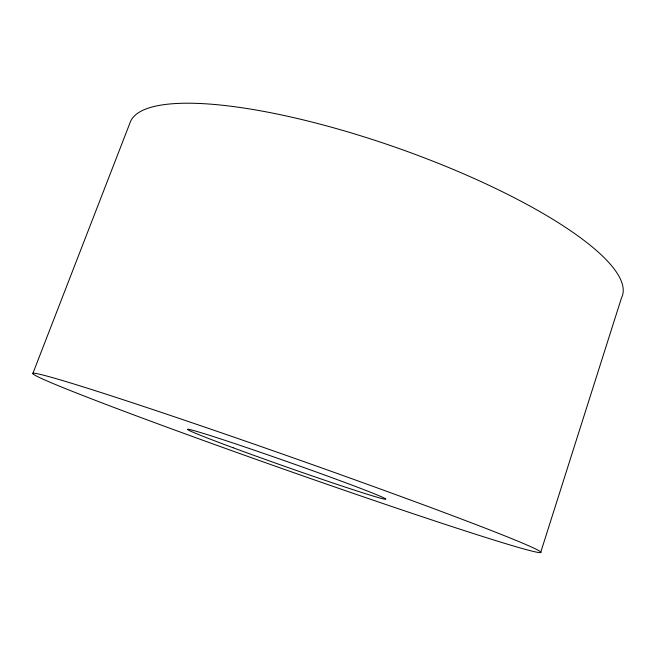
<?xml version="1.0" encoding="UTF-8"?>
<svg xmlns="http://www.w3.org/2000/svg" width="656" height="656" viewBox="0 0 656 656"><rect width="100%" height="100%" fill="white"/><g stroke="black" fill="none" stroke-linecap="round" stroke-linejoin="round"><path stroke-width="0.98" d="M540.634 552.582A269.362 6.904 19.4 0 0 170.65 415.519A269.362 6.904 19.4 0 0 149.297 420.668A269.362 6.904 19.4 0 0 540.634 552.582L621.453 298.013A260.957 65.001 19.4 0 0 400.144 148.92A260.957 65.001 19.4 0 0 129.749 123.508L32.8 373.6M233.077 447.745A105.436 2.649 19.4 0 0 385.794 499.241A105.436 2.649 19.4 0 0 240.408 445.481A105.436 2.649 19.4 0 0 233.077 447.745"/></g></svg>
